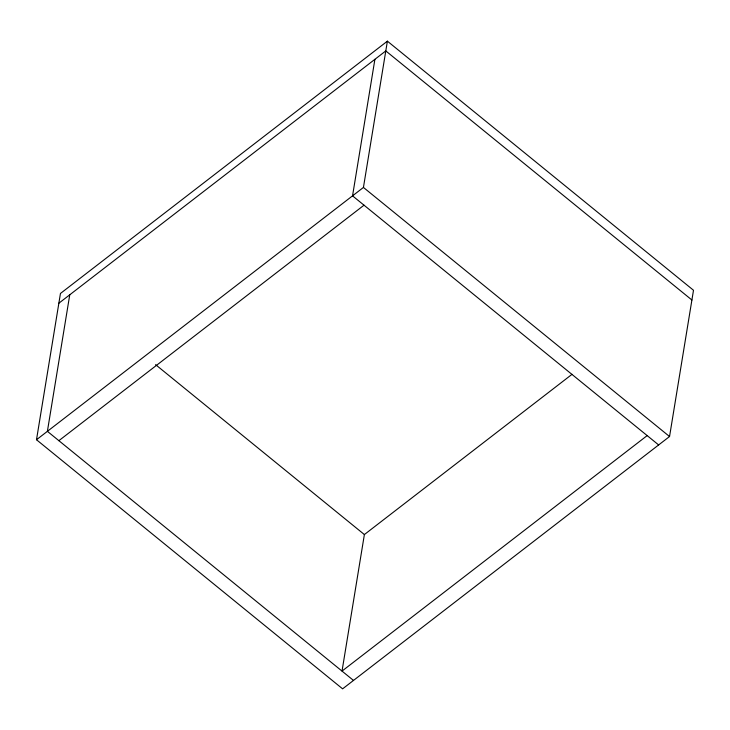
<?xml version="1.0" encoding="UTF-8"?>
<svg xmlns="http://www.w3.org/2000/svg" width="730" height="730" viewBox="0 0 730 730"><rect width="100%" height="100%" fill="white"/><g stroke="black" fill="none" stroke-linecap="round" stroke-linejoin="round"><path stroke-width="1.09" d="M36.5 439.743L60.453 293.469L387.393 41.163L693.5 290.257L669.547 436.531L342.607 688.837L36.5 439.743L363.44 187.437L387.393 41.163M69.751 294.81L47.395 431.33L353.502 680.433M374.901 59.322L352.544 195.85L658.652 444.944M58.856 303.215L385.796 50.917L691.903 300.012M58.874 440.674L364.024 205.185M572.028 374.326L364.38 534.561L342.023 671.089L647.172 435.6M363.44 187.437L669.547 436.531M155.572 364.644L364.361 534.542"/></g></svg>
